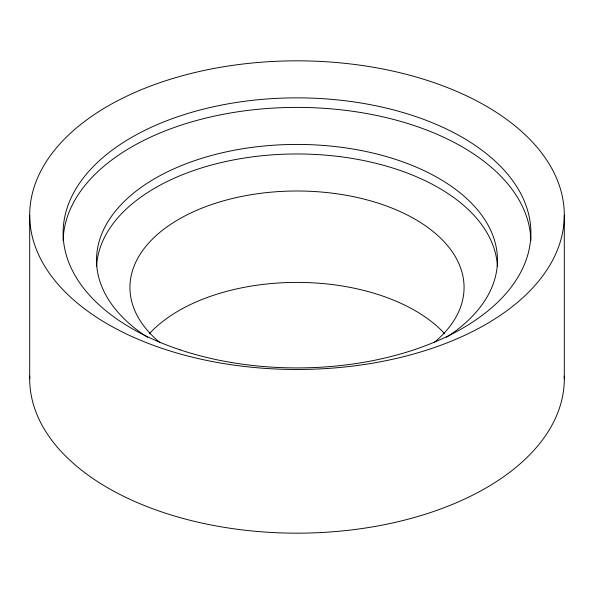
<?xml version="1.0" encoding="UTF-8"?>
<svg xmlns="http://www.w3.org/2000/svg" width="594" height="594" viewBox="0 0 594 594"><rect width="100%" height="100%" fill="white"/><g stroke="black" fill="none" stroke-linecap="round" stroke-linejoin="round"><path stroke-width="0.89" d="M564.3 215.154A267.3 154.321 0 0 1 163.35 348.804A267.3 154.321 0 0 1 163.35 81.504A267.3 154.321 0 0 1 564.3 215.154L564.3 378.846M29.7 215.154L29.7 378.846M63.135 240.659A233.888 135.031 0 0 1 297 107.403A233.888 135.031 0 0 1 530.865 240.659M564.255 376.113A267.3 154.321 0 0 1 297 533.167A267.3 154.321 0 0 1 29.745 376.113M96.614 266.261A200.475 115.741 0 0 1 297 153.972A200.475 115.741 0 0 1 497.386 266.261M147.52 337.295A200.475 115.741 0 0 1 157.915 176.812A200.475 115.741 0 0 1 436.085 176.812A200.475 115.741 0 0 1 446.48 337.295M149.294 333.776A167.062 96.451 0 0 1 297 282.395A167.062 96.451 0 0 1 444.706 333.776M160.076 342.716A167.062 96.451 0 0 1 185.967 215.384A167.062 96.451 0 0 1 408.033 215.384A167.062 96.451 0 0 1 433.924 342.716M180.056 349.829A233.888 135.031 0 0 0 530.888 232.893A233.888 135.031 0 0 0 180.056 115.949A233.888 135.031 0 0 0 180.056 349.829"/></g></svg>
